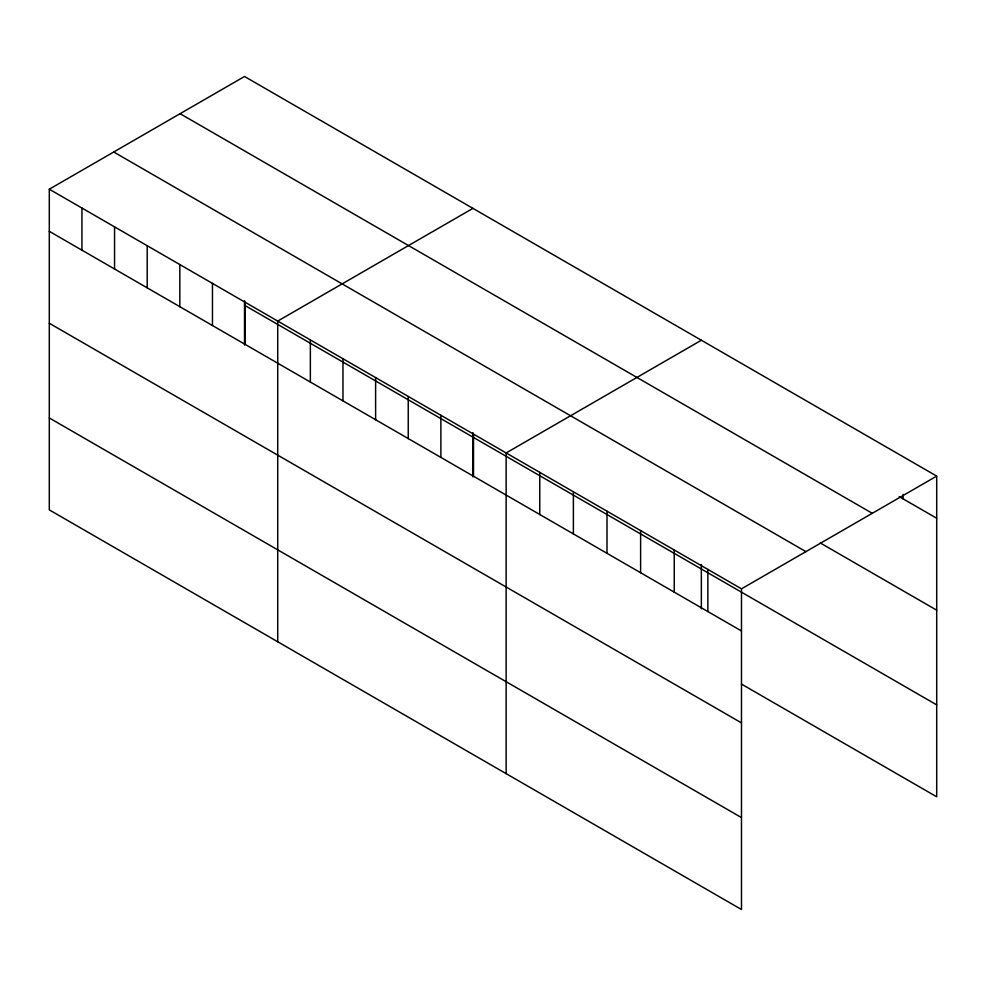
<?xml version="1.0" encoding="UTF-8"?>
<svg xmlns="http://www.w3.org/2000/svg" width="986" height="986" viewBox="0 0 986 986"><rect width="100%" height="100%" fill="white"/><g stroke="black" fill="none" stroke-linecap="round" stroke-linejoin="round"><path stroke-width="1.48" d="M49.3 189.201L741.484 588.827L741.484 909.511L49.3 509.885L49.3 189.201L244.516 76.489L936.7 476.115L936.7 796.799L741.447 684.074M472.935 208.366L277.719 321.079L277.719 641.763M701.354 340.244L506.138 452.956L506.138 773.64M741.484 588.827L936.7 476.115M899.195 496.599L936.7 518.254M180.093 113.686L872.277 513.312M820.327 542.99L936.7 610.174M113.723 152.004L805.907 551.63M244.516 305.253L936.7 704.879M49.3 231.328L741.484 630.966M49.3 323.26L741.484 722.886M49.3 417.965L741.484 817.591M903.077 494.331L903.077 498.842M707.862 569.415L707.862 611.554M701.354 564.497L701.354 608.843M674.239 550.003L674.239 592.142M640.617 530.591L640.617 572.73M607.006 511.179L607.006 553.319M573.384 491.767L573.384 533.907M539.761 472.356L539.761 514.495M473.514 434.111L473.514 476.25M472.935 432.62L472.935 476.965M440.878 415.266L440.878 457.405M408.241 396.434L408.241 438.573M375.617 377.589L375.617 419.728M342.98 358.756L342.98 400.895M310.356 339.911L310.356 382.05M245.083 302.234L245.083 344.373M244.516 300.742L244.516 345.088M212.458 283.389L212.458 325.528M179.822 264.556L179.822 306.695M147.197 245.711L147.197 287.85M114.561 226.879L114.561 269.018M81.937 208.034L81.937 250.173"/></g></svg>
